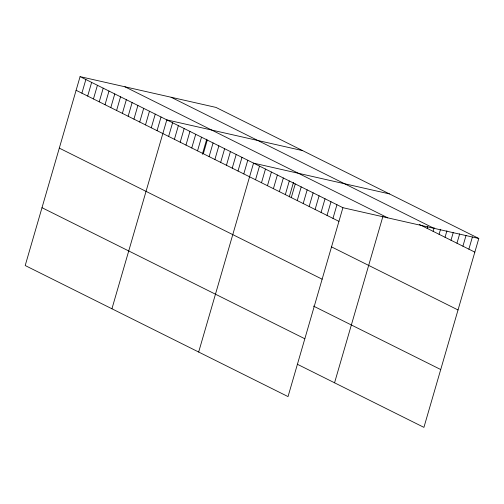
<?xml version="1.0" encoding="UTF-8"?>
<svg xmlns="http://www.w3.org/2000/svg" width="504" height="504" viewBox="0 0 504 504"><rect width="100%" height="100%" fill="white"/><g stroke="black" fill="none" stroke-linecap="round" stroke-linejoin="round"><path stroke-width="0.76" d="M80.079 76.633L25.2 265.532L288.03 396.591L342.909 207.692L80.079 76.633L215.97 107.409L478.8 238.468L423.921 427.367L297.297 364.228M81.894 93.183L85.863 79.519M87.677 96.069L91.646 82.398M93.454 98.948L97.43 85.283M99.238 101.833L103.207 88.168M105.021 104.712L108.99 91.048M110.804 107.598L114.773 93.933M116.588 110.483L120.557 96.818M122.371 113.362L126.34 99.698M128.148 116.248L132.124 102.583M133.932 119.133L137.901 105.468M139.715 122.012L143.684 108.347M145.499 124.898L149.468 111.233M151.282 127.783L155.251 114.118M157.059 130.662L161.034 116.997M111.932 308.782L166.811 119.883L302.709 150.658M168.626 136.433L172.595 122.768M174.409 139.312L178.378 125.647M180.193 142.197L184.162 128.533M185.97 145.083L189.945 131.418M191.753 147.962L195.722 134.297M197.537 150.847L201.506 137.183M202.343 154.325L206.753 139.148M203.32 153.733L207.289 140.068M209.103 156.612L213.072 142.947M214.88 159.497L218.856 145.832M220.664 162.382L224.633 148.718M226.447 165.262L230.416 151.597M232.231 168.147L236.2 154.482M238.014 171.032L241.983 157.368M243.791 173.912L247.766 160.247M198.664 352.031L253.543 163.132L389.441 193.908M255.534 179.764L259.503 166.099M261.494 182.738L265.463 169.073M267.448 185.705L271.417 172.04M273.407 188.679L277.376 175.014M279.361 191.652L283.336 177.981M285.321 194.62L289.29 180.955M289.283 196.85L293.486 182.391M291.281 197.593L295.25 183.928M297.234 200.561L301.203 186.896M303.194 203.534L307.163 189.869M309.147 206.501L313.123 192.837M315.107 209.475L319.076 195.81M321.067 212.442L325.036 198.778M327.02 215.416L330.996 201.751M332.98 218.383L336.949 204.719M334.555 382.807L382.952 216.248M427.171 228.369L427.795 226.208M433.125 231.336L434.171 227.739M439.085 234.31L440.546 229.27M445.045 237.277L446.922 230.807M450.998 240.251L453.298 232.338M456.958 243.218L459.673 233.869M462.918 246.191L466.049 235.399M468.871 249.159L472.424 236.93M342.909 207.692L478.8 238.468M171.127 97.253L433.957 228.312M419.227 224.406L474.831 252.132M124.923 86.789L387.752 217.848M76.11 90.298L338.94 221.357M331.405 246.815L458.029 309.96M59.308 148.126L322.138 279.185M313.45 306.079L440.723 369.539M42.002 207.705L304.826 338.764"/></g></svg>
